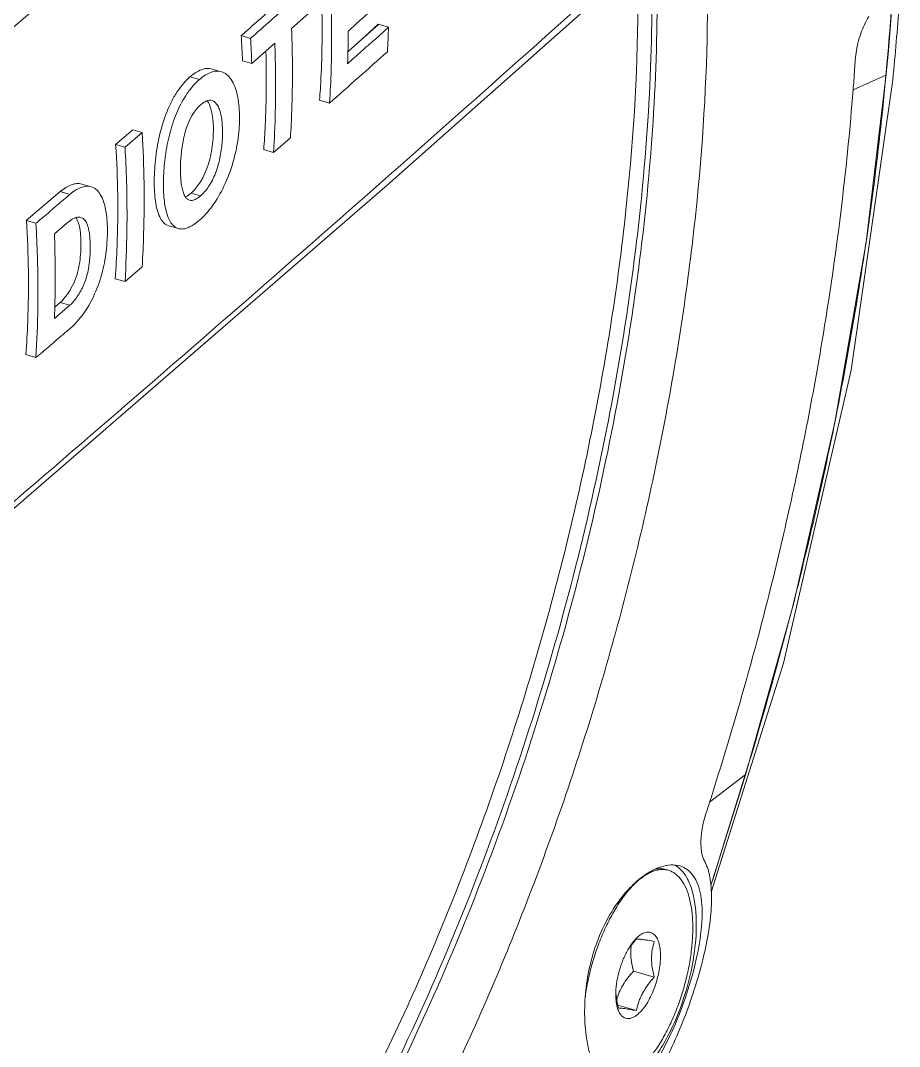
# Model space of a CAD drawing. Header units: millimetres. Extents: x 0 to 3564, y 0 to 2520.
# Drawn here: x 1966.53 to 2006.44, y 1942.42 to 1989.01 of the extents above; entities that cross this region are included whole.
import ezdxf

# ---------------------------------------------------------------- set-up
doc = ezdxf.new("R2010")
doc.units = ezdxf.units.MM
doc.layers.get('0').update_dxf_attribs({"lineweight": 13})

msp = doc.modelspace()

# ---------------------------------------------------------------- linework, layer by layer
for p, q in [((1983.18, 1981.539), (2001.723, 1997.987)), ((1979.886, 1989.569), (1978.844, 1988.651)), ((1981.88, 1988.025), (1982.785, 1988.839)), ((1982.63, 1988.153), (1983.243, 1988.707)), ((1982.779, 1988.841), (1983.243, 1988.707)), ((1976.547, 1988.327), (1976.979, 1988.203)), ((1978.079, 1987.978), (1977.033, 1987.06)), ((1981.401, 1987.603), (1981.548, 1987.734)), ((1981.407, 1987.601), (1981.88, 1988.025)), ((2005.936, 1987.652), (2005.842, 1986.573)), ((1975.653, 1986.689), (1975.232, 1986.811)), ((1976.609, 1987.183), (1977.033, 1987.06)), ((1974.223, 1986.456), (1974.654, 1986.331)), ((2005.828, 1986.536), (2004.336, 1985.867)), ((2005.831, 1986.574), (2005.828, 1986.536)), ((2005.842, 1986.573), (2005.828, 1986.536)), ((1980.107, 1985.398), (1980.57, 1985.264)), ((1970.847, 1983.383), (1971.626, 1984.052)), ((1971.626, 1984.052), (1972.056, 1983.928)), ((1971.278, 1983.259), (1972.056, 1983.928)), ((1978.79, 1983.693), (1978.025, 1983.02)), ((1970.847, 1983.383), (1971.278, 1983.259)), ((1977.57, 1983.151), (1978.025, 1983.02)), ((1966.794, 1979.934), (1968.339, 1981.242)), ((1968.339, 1981.242), (1968.775, 1981.116)), ((1969.739, 1981.463), (1969.315, 1981.586)), ((1974.275, 1981.178), (1974.712, 1981.052)), ((1974.018, 1981.001), (1974.094, 1981.04)), ((1966.794, 1979.934), (1967.235, 1979.806)), ((1968.634, 1979.808), (1968.074, 1979.332)), ((1973.264, 1979.693), (1973.702, 1979.566)), ((1972.056, 1977.828), (1971.278, 1977.159)), ((1970.826, 1977.289), (1971.278, 1977.159)), ((1968.074, 1975.486), (1968.774, 1976.082)), ((1968.087, 1976.002), (1968.331, 1976.209)), ((1968.092, 1976), (1968.337, 1976.207)), ((1968.774, 1976.082), (1968.331, 1976.209)), ((1966.773, 1973.84), (1967.235, 1973.706)), ((2001.179, 1959.822), (1997.902, 1949.468)), ((1999.44, 1954.755), (1997.823, 1953.51)), ((1999.44, 1954.755), (1998.277, 1950.993)), ((1999.446, 1954.75), (1999.44, 1954.755)), ((1998.277, 1950.993), (1998.161, 1950.622)), ((1998.277, 1950.993), (1998.162, 1950.621)), ((1995.952, 1950.421), (1995.823, 1950.459)), ((1997.954, 1949.955), (1997.964, 1949.992)), ((1994.575, 1947.408), (1994.482, 1947.32)), ((1995.31, 1945.564), (1994.364, 1945.837)), ((1994.498, 1944.049), (1993.655, 1944.292))]:
    msp.add_line(p, q)
for points in [[(2005.936, 1987.652), (2006.048, 1989.021), (2006.116, 1989.866)], [(1981.548, 1987.734), (1982.164, 1988.288), (1982.779, 1988.841)], [(1999.446, 1954.75), (2001.627, 1962.507), (2003.51, 1970.757), (2004.933, 1978.947), (2005.842, 1986.573)], [(2006.124, 1986.214), (2004.243, 1973.133), (2001.179, 1959.822)], [(1941.139, 1945.516), (1959.764, 1961.263), (1983.18, 1981.539)], [(1997.883, 1949.733), (1998.709, 1952.373), (1999.446, 1954.75)]]:
    msp.add_lwpolyline(points)
for centre, radius, start, end in [((1542.719, 2482.77), 657.79, 311.26428, 311.594824), ((1870.85, 1999.591), 135.935, 354.50183, 355.92819), ((2021.473, 1939.208), 66.178, 130.76898, 131.65875), ((1912.756, 2061.386), 97.367, 311.26908, 311.66682), ((1932.096, 1990.539), 51.179, 356.7016, 357.9489), ((1931.644, 1985.338), 45.008, 2.348, 3.8068), ((1922.976, 1985.057), 54.094, 2.1228, 3.3339), ((1929.455, 1988.955), 51.963, 357.9004, 359.5391), ((1440.083, 2595.694), 815.322, 311.522332, 311.768786), ((1866.801, 1999.96), 140, 354.36511, 354.51025), ((1840.115, 2003.75), 166.686, 345.80435, 346.49753), ((1838.565, 2004.145), 168.286, 342.93278, 345.80338), ((1995.692, 1949.517), 0.941, 73.9237, 82.0258), ((1775.679, 2019.959), 233.036, 342.52811, 342.72919), ((1997.116, 1946.97), 3.933, 125.5951, 127.4612), ((1996.838, 1945.265), 3.135, 147.8011, 149.3992), ((1996.827, 1944.989), 3.273, 143.6375, 145.2029), ((1996.613, 1946.686), 2.375, 171.7871, 180.0186), ((1996.765, 1944.77), 3.205, 177.996, 179.9756), ((1996.256, 1945.017), 2.696, 182.7691, 185.1945), ((1996.351, 1945.025), 2.791, 185.1885, 185.7299)]:
    msp.add_arc(centre, radius, start, end)
for points, knots in [([(1938.897, 1965.019), (1949.971, 1974.561), (1971.734, 1993.592), (1993.679, 2012.412), (2004.458, 2021.797)], [0, 0, 0, 0, 0.505642, 1, 1, 1, 1]), ([(1995.702, 1993.083), (1991.349, 1989.142), (1982.588, 1981.338), (1969.33, 1969.799), (1955.993, 1958.399), (1947.008, 1950.93), (1942.485, 1947.237)], [0, 0, 0, 0, 0.250755, 0.501046, 0.750609, 1, 1, 1, 1]), ([(1980.57, 1991.364), (1980.628, 1990.34), (1980.689, 1988.305), (1980.629, 1986.271), (1980.57, 1985.264)], [0, 0, 0, 0, 0.50419, 1, 1, 1, 1]), ([(1995.201, 1990.119), (1995.201, 1987.961), (1995.025, 1983.53), (1994.294, 1976.781), (1993.099, 1969.853), (1991.463, 1962.868), (1989.414, 1955.951), (1986.989, 1949.227), (1984.23, 1942.814), (1981.189, 1936.827), (1977.918, 1931.371), (1974.476, 1926.544), (1970.923, 1922.427), (1967.318, 1919.092), (1963.715, 1916.595), (1960.167, 1914.981), (1957.226, 1914.408), (1955.015, 1914.467), (1953.965, 1914.658), (1953.457, 1914.791)], [0, 0, 0, 0, 0.069479, 0.142599, 0.218345, 0.295649, 0.373382, 0.450412, 0.525621, 0.597945, 0.66641, 0.73017, 0.788559, 0.84115, 0.887857, 0.929064, 0.965806, 0.983089, 1, 1, 1, 1]), ([(1994.573, 1990.28), (1994.573, 1987.086), (1994.188, 1980.486), (1992.645, 1970.481), (1990.168, 1960.337), (1986.849, 1950.439), (1982.816, 1941.159), (1978.9, 1934.071), (1975.51, 1929.016), (1972.95, 1925.675), (1970.34, 1922.728), (1968.511, 1920.975), (1967.591, 1920.179)], [0, 0, 0, 0, 0.124565, 0.257342, 0.394358, 0.53135, 0.664065, 0.788519, 0.84657, 0.901337, 0.952555, 1, 1, 1, 1]), ([(1983.087, 1990.025), (1982.949, 1989.902), (1982.71, 1989.68), (1982.359, 1989.371), (1981.931, 1989.01), (1981.625, 1988.722), (1981.417, 1988.537)], [0, 0, 0, 0, 0.248573, 0.436771, 0.626338, 1, 1, 1, 1]), ([(1997.729, 1989.812), (1997.717, 1986.823), (1997.366, 1980.662), (1996.008, 1971.311), (1993.84, 1961.796), (1990.929, 1952.418), (1987.368, 1943.472), (1983.269, 1935.241), (1979.423, 1929.042), (1976.162, 1924.676), (1973.728, 1921.813), (1971.265, 1919.303), (1968.79, 1917.166), (1966.323, 1915.419), (1963.881, 1914.075), (1961.482, 1913.148), (1959.14, 1912.648), (1956.877, 1912.585), (1954.714, 1912.967), (1952.679, 1913.791), (1950.796, 1915.046), (1949.079, 1916.712), (1947.541, 1918.771), (1946.188, 1921.205), (1945.03, 1923.994), (1944.073, 1927.117), (1943.59, 1929.326), (1943.38, 1930.478)], [0, 0, 0, 0, 0.076465, 0.157645, 0.241524, 0.325929, 0.408671, 0.487642, 0.560938, 0.594967, 0.627031, 0.657019, 0.684869, 0.710582, 0.734236, 0.756007, 0.776187, 0.795201, 0.813591, 0.831977, 0.850979, 0.871144, 0.892894, 0.916525, 0.942214, 0.97004, 1, 1, 1, 1]), ([(1953.46, 1914.787), (1953.965, 1914.642), (1955.009, 1914.427), (1957.209, 1914.318), (1960.144, 1914.83), (1963.693, 1916.38), (1967.298, 1918.819), (1970.91, 1922.102), (1974.474, 1926.173), (1977.93, 1930.962), (1981.219, 1936.387), (1984.281, 1942.352), (1987.063, 1948.751), (1989.513, 1955.469), (1991.589, 1962.388), (1993.253, 1969.382), (1994.475, 1976.328), (1995.233, 1983.099), (1995.427, 1987.548), (1995.436, 1989.717)], [0, 0, 0, 0, 0.016924, 0.034174, 0.070738, 0.111676, 0.158085, 0.210392, 0.268537, 0.332113, 0.400462, 0.472745, 0.547989, 0.62513, 0.703046, 0.780599, 0.856652, 0.930128, 1, 1, 1, 1]), ([(1980.113, 1985.396), (1980.138, 1985.74), (1980.223, 1987.134), (1980.24, 1988.531), (1980.216, 1989.581)], [0, 0, 0, 0, 0.247744, 1, 1, 1, 1]), ([(2006.106, 1989.831), (2006.083, 1989.561), (2005.993, 1988.475), (2005.906, 1987.389), (2005.831, 1986.574)], [0, 0, 0, 0, 0.248748, 1, 1, 1, 1]), ([(2005.047, 1989.201), (2004.9, 1988.957), (2004.658, 1988.418), (2004.443, 1987.57), (2004.408, 1986.846), (2004.371, 1986.286), (2004.347, 1986.007), (2004.336, 1985.867)], [0, 0, 0, 0, 0.248091, 0.510881, 0.756438, 0.877556, 1, 1, 1, 1]), ([(1978.79, 1983.693), (1978.815, 1984.101), (1978.893, 1985.752), (1978.89, 1987.408), (1978.844, 1988.651)], [0, 0, 0, 0, 0.247437, 1, 1, 1, 1]), ([(1981.384, 1987.051), (1981.59, 1987.234), (1981.994, 1987.614), (1982.42, 1987.969), (1982.63, 1988.153)], [0, 0, 0, 0, 0.496588, 1, 1, 1, 1]), ([(1978.079, 1987.978), (1978.095, 1987.56), (1978.136, 1985.908), (1978.099, 1984.253), (1978.025, 1983.02)], [0, 0, 0, 0, 0.252644, 1, 1, 1, 1]), ([(1977.576, 1983.149), (1977.604, 1983.516), (1977.696, 1985), (1977.708, 1986.49), (1977.675, 1987.608)], [0, 0, 0, 0, 0.24752, 1, 1, 1, 1]), ([(1974.223, 1986.456), (1974.306, 1986.527), (1974.472, 1986.648), (1974.73, 1986.786), (1974.987, 1986.849), (1975.156, 1986.833), (1975.232, 1986.811)], [0, 0, 0, 0, 0.293748, 0.553876, 0.785256, 1, 1, 1, 1]), ([(1973.264, 1979.693), (1973.188, 1979.715), (1973.036, 1979.804), (1972.872, 1980.035), (1972.751, 1980.342), (1972.667, 1980.717), (1972.619, 1981.148), (1972.596, 1981.805), (1972.642, 1982.696), (1972.822, 1983.798), (1973.095, 1984.705), (1973.398, 1985.37), (1973.65, 1985.8), (1973.927, 1986.158), (1974.122, 1986.367), (1974.223, 1986.456)], [0, 0, 0, 0, 0.031981, 0.068907, 0.113345, 0.165522, 0.224742, 0.289714, 0.432497, 0.587172, 0.742908, 0.816223, 0.883994, 0.945376, 1, 1, 1, 1]), ([(1974.033, 1985.599), (1974.08, 1985.672), (1974.262, 1985.937), (1974.478, 1986.178), (1974.654, 1986.331)], [0, 0, 0, 0, 0.273019, 1, 1, 1, 1]), ([(1975.653, 1986.689), (1975.74, 1986.664), (1975.914, 1986.569), (1976.117, 1986.33), (1976.273, 1986.011), (1976.43, 1985.473), (1976.501, 1984.68), (1976.438, 1983.644), (1976.204, 1982.552), (1975.812, 1981.505), (1975.297, 1980.614), (1974.871, 1980.129), (1974.653, 1979.94)], [0, 0, 0, 0, 0.036181, 0.076758, 0.123625, 0.176926, 0.299952, 0.439496, 0.59094, 0.744517, 0.884671, 1, 1, 1, 1]), ([(1974.654, 1986.331), (1974.735, 1986.402), (1974.897, 1986.527), (1975.154, 1986.663), (1975.41, 1986.727), (1975.578, 1986.711), (1975.653, 1986.689)], [0, 0, 0, 0, 0.292459, 0.553329, 0.785384, 1, 1, 1, 1]), ([(2005.828, 1986.536), (2005.499, 1982.943), (2004.539, 1975.657), (2003.066, 1968.46), (2002.194, 1964.831)], [0, 0, 0, 0, 0.491613, 1, 1, 1, 1]), ([(1997.822, 1953.51), (1998.244, 1954.855), (1999.075, 1957.549), (2000.202, 1961.621), (2001.203, 1965.713), (2002.09, 1969.803), (2002.85, 1973.877), (2003.686, 1979.217), (2004.129, 1983.218), (2004.336, 1985.867)], [0, 0, 0, 0, 0.127839, 0.255688, 0.383167, 0.509819, 0.63523, 0.759006, 1, 1, 1, 1]), ([(1973.702, 1979.566), (1973.637, 1979.585), (1973.504, 1979.656), (1973.349, 1979.836), (1973.228, 1980.078), (1973.135, 1980.375), (1973.071, 1980.719), (1973.019, 1981.248), (1973.017, 1981.979), (1973.1, 1982.907), (1973.288, 1983.864), (1973.585, 1984.78), (1973.87, 1985.346), (1974.033, 1985.599)], [0, 0, 0, 0, 0.032028, 0.067734, 0.109433, 0.157675, 0.212215, 0.272372, 0.405678, 0.55201, 0.706397, 0.859728, 1, 1, 1, 1]), ([(1975.229, 1985.38), (1975.19, 1985.391), (1975.103, 1985.398), (1974.971, 1985.362), (1974.838, 1985.289), (1974.754, 1985.224), (1974.711, 1985.187)], [0, 0, 0, 0, 0.212059, 0.443651, 0.705937, 1, 1, 1, 1]), ([(1974.712, 1981.052), (1974.85, 1981.172), (1975.117, 1981.492), (1975.407, 1982.082), (1975.601, 1982.758), (1975.699, 1983.44), (1975.714, 1983.986), (1975.688, 1984.393), (1975.65, 1984.671), (1975.589, 1984.92), (1975.504, 1985.133), (1975.39, 1985.297), (1975.283, 1985.365), (1975.229, 1985.38)], [0, 0, 0, 0, 0.116579, 0.260944, 0.414322, 0.561051, 0.69694, 0.760365, 0.819871, 0.87454, 0.923029, 0.964393, 1, 1, 1, 1]), ([(1975.27, 1984.513), (1975.254, 1984.679), (1975.206, 1984.974), (1975.09, 1985.263), (1975.004, 1985.366)], [0, 0, 0, 0, 0.552132, 1, 1, 1, 1]), ([(1974.711, 1985.187), (1974.406, 1984.921), (1974.088, 1984.314), (1973.886, 1983.463), (1973.805, 1982.776), (1973.791, 1982.229), (1973.81, 1981.822), (1973.84, 1981.546), (1973.889, 1981.3), (1973.961, 1981.092), (1974.061, 1980.932), (1974.16, 1980.867), (1974.209, 1980.853)], [0, 0, 0, 0, 0.26012, 0.415289, 0.564398, 0.702508, 0.766639, 0.826381, 0.880515, 0.92763, 0.966868, 1, 1, 1, 1]), ([(1974.275, 1981.178), (1974.717, 1981.562), (1975.115, 1982.453), (1975.296, 1983.62), (1975.298, 1984.229), (1975.27, 1984.513)], [0, 0, 0, 0, 0.492247, 0.75978, 1, 1, 1, 1]), ([(1972.056, 1977.828), (1972.086, 1978.329), (1972.178, 1980.361), (1972.145, 1982.399), (1972.056, 1983.928)], [0, 0, 0, 0, 0.246835, 1, 1, 1, 1]), ([(1970.832, 1977.287), (1970.87, 1977.786), (1970.988, 1979.816), (1970.955, 1981.853), (1970.853, 1983.382)], [0, 0, 0, 0, 0.246419, 1, 1, 1, 1]), ([(1971.278, 1983.259), (1971.308, 1982.745), (1971.398, 1980.712), (1971.37, 1978.675), (1971.278, 1977.159)], [0, 0, 0, 0, 0.253267, 1, 1, 1, 1]), ([(1968.339, 1981.242), (1968.419, 1981.31), (1968.581, 1981.425), (1968.829, 1981.559), (1969.078, 1981.622), (1969.241, 1981.607), (1969.315, 1981.586)], [0, 0, 0, 0, 0.292784, 0.553398, 0.78544, 1, 1, 1, 1]), ([(1968.775, 1981.116), (1968.853, 1981.183), (1969.01, 1981.303), (1969.257, 1981.435), (1969.504, 1981.499), (1969.666, 1981.484), (1969.739, 1981.463)], [0, 0, 0, 0, 0.291534, 0.553141, 0.785652, 1, 1, 1, 1]), ([(1969.739, 1981.463), (1969.823, 1981.439), (1969.99, 1981.346), (1970.177, 1981.105), (1970.316, 1980.788), (1970.409, 1980.408), (1970.464, 1979.981), (1970.49, 1979.354), (1970.444, 1978.514), (1970.245, 1977.479), (1969.795, 1976.236), (1969.232, 1975.407), (1968.775, 1975.016)], [0, 0, 0, 0, 0.036373, 0.077707, 0.12606, 0.181116, 0.241647, 0.306305, 0.444818, 0.594256, 0.747252, 1, 1, 1, 1]), ([(1974.094, 1981.04), (1974.11, 1981.049), (1974.173, 1981.09), (1974.231, 1981.14), (1974.275, 1981.178)], [0, 0, 0, 0, 0.233283, 1, 1, 1, 1]), ([(1967.235, 1979.806), (1967.364, 1979.916), (1967.591, 1980.104), (1967.91, 1980.378), (1968.289, 1980.711), (1968.582, 1980.952), (1968.775, 1981.116)], [0, 0, 0, 0, 0.250924, 0.437952, 0.624156, 1, 1, 1, 1]), ([(1974.209, 1980.853), (1974.246, 1980.842), (1974.354, 1980.836), (1974.531, 1980.908), (1974.65, 1980.998), (1974.712, 1981.052)], [0, 0, 0, 0, 0.20417, 0.560658, 1, 1, 1, 1]), ([(1966.779, 1973.838), (1966.816, 1974.337), (1966.929, 1976.367), (1966.898, 1978.404), (1966.799, 1979.932)], [0, 0, 0, 0, 0.246528, 1, 1, 1, 1]), ([(1967.235, 1979.806), (1967.264, 1979.292), (1967.352, 1977.26), (1967.325, 1975.223), (1967.235, 1973.706)], [0, 0, 0, 0, 0.253204, 1, 1, 1, 1]), ([(1969.27, 1980.07), (1969.222, 1980.084), (1969.082, 1980.091), (1968.86, 1979.989), (1968.712, 1979.874), (1968.634, 1979.808)], [0, 0, 0, 0, 0.20936, 0.571208, 1, 1, 1, 1]), ([(1968.774, 1976.082), (1968.835, 1976.134), (1968.955, 1976.26), (1969.182, 1976.564), (1969.432, 1977.026), (1969.617, 1977.644), (1969.692, 1978.27), (1969.701, 1978.771), (1969.684, 1979.149), (1969.655, 1979.411), (1969.605, 1979.647), (1969.53, 1979.847), (1969.42, 1979.999), (1969.319, 1980.056), (1969.27, 1980.07)], [0, 0, 0, 0, 0.05556, 0.118507, 0.261003, 0.413688, 0.558512, 0.693498, 0.757651, 0.818395, 0.874233, 0.923284, 0.964371, 1, 1, 1, 1]), ([(1969.037, 1980.064), (1969.087, 1980.003), (1969.165, 1979.844), (1969.206, 1979.675), (1969.223, 1979.583)], [0, 0, 0, 0, 0.455633, 1, 1, 1, 1]), ([(1974.653, 1979.94), (1974.572, 1979.87), (1974.431, 1979.759), (1974.22, 1979.636), (1974.039, 1979.565), (1973.865, 1979.537), (1973.754, 1979.551), (1973.702, 1979.566)], [0, 0, 0, 0, 0.303603, 0.506356, 0.687386, 0.849613, 1, 1, 1, 1]), ([(1968.074, 1975.486), (1968.086, 1975.804), (1968.121, 1977.085), (1968.109, 1978.368), (1968.074, 1979.332)], [0, 0, 0, 0, 0.248023, 1, 1, 1, 1]), ([(1969.223, 1979.583), (1969.248, 1979.45), (1969.275, 1979.17), (1969.282, 1978.577), (1969.229, 1977.947), (1969.058, 1977.32), (1968.857, 1976.876), (1968.618, 1976.502), (1968.434, 1976.29), (1968.337, 1976.207)], [0, 0, 0, 0, 0.111971, 0.232365, 0.492114, 0.63235, 0.769711, 0.89412, 1, 1, 1, 1]), ([(1968.775, 1975.016), (1968.646, 1974.907), (1968.419, 1974.718), (1968.099, 1974.445), (1967.72, 1974.111), (1967.428, 1973.87), (1967.235, 1973.706)], [0, 0, 0, 0, 0.250875, 0.437988, 0.624175, 1, 1, 1, 1]), ([(1997.822, 1953.51), (1997.755, 1953.297), (1997.643, 1952.981), (1997.526, 1952.551), (1997.448, 1952.133), (1997.416, 1951.729), (1997.436, 1951.356), (1997.476, 1951.122), (1997.543, 1950.926), (1997.628, 1950.759), (1997.707, 1950.594), (1997.768, 1950.412), (1997.814, 1950.213), (1997.865, 1949.924), (1997.888, 1949.7), (1997.898, 1949.547)], [0, 0, 0, 0, 0.164081, 0.246205, 0.326801, 0.476304, 0.542428, 0.600538, 0.650049, 0.694096, 0.737735, 0.784428, 0.834822, 0.887704, 1, 1, 1, 1]), ([(1994.575, 1941.35), (1994.716, 1941.472), (1994.994, 1941.756), (1995.375, 1942.253), (1995.736, 1942.834), (1996.068, 1943.485), (1996.363, 1944.19), (1996.614, 1944.932), (1996.815, 1945.692), (1996.959, 1946.451), (1997.044, 1947.19), (1997.068, 1947.89), (1997.03, 1948.534), (1996.93, 1949.106), (1996.772, 1949.594), (1996.587, 1949.933), (1996.409, 1950.144), (1996.269, 1950.268), (1996.116, 1950.362), (1996.007, 1950.405), (1995.952, 1950.421)], [0, 0, 0, 0, 0.055389, 0.117513, 0.185555, 0.258364, 0.334558, 0.412611, 0.49092, 0.567871, 0.641906, 0.711591, 0.77569, 0.833268, 0.883821, 0.927483, 0.94707, 0.965448, 0.982953, 1, 1, 1, 1]), ([(1995.822, 1950.449), (1995.755, 1950.458), (1995.615, 1950.463), (1995.4, 1950.427), (1995.179, 1950.351), (1995.036, 1950.277), (1994.963, 1950.234), (1994.906, 1950.2), (1994.851, 1950.164), (1994.796, 1950.127)], [0, 0, 0, 0, 0.225604, 0.463861, 0.720594, 1, 1, 1, 1.22038, 1.22038, 1.22038, 1.22038]), ([(1994.827, 1950.168), (1994.876, 1950.203), (1995.064, 1950.331), (1995.264, 1950.44), (1995.418, 1950.506)], [0, 0, 0, 0, 0.264247, 1, 1, 1, 1]), ([(1996.469, 1950.621), (1996.589, 1950.586), (1996.825, 1950.47), (1997.106, 1950.172), (1997.308, 1949.767), (1997.434, 1949.269), (1997.489, 1948.687), (1997.47, 1947.776), (1997.276, 1946.524), (1996.861, 1944.985), (1996.307, 1943.486), (1995.756, 1942.341), (1995.271, 1941.565), (1995.02, 1941.236), (1994.892, 1941.091)], [0, 0, 0, 0, 0.035825, 0.073322, 0.115472, 0.164056, 0.219719, 0.282299, 0.424699, 0.581264, 0.738389, 0.881792, 0.944617, 1, 1, 1, 1]), ([(1995.352, 1950.477), (1995.353, 1950.477), (1995.354, 1950.477), (1995.355, 1950.477), (1995.375, 1950.48), (1995.395, 1950.484), (1995.415, 1950.486), (1995.484, 1950.495), (1995.622, 1950.501), (1995.758, 1950.477), (1995.823, 1950.459)], [-0.154935, -0.154935, -0.154935, -0.154935, -0.148227, -0.148227, -0.148227, 0, 0, 0, 0.508976, 1, 1, 1, 1]), ([(1995.418, 1950.506), (1995.436, 1950.513), (1995.505, 1950.542), (1995.575, 1950.567), (1995.629, 1950.584)], [0, 0, 0, 0, 0.255825, 1, 1, 1, 1]), ([(1995.629, 1950.584), (1995.772, 1950.629), (1996.053, 1950.686), (1996.341, 1950.658), (1996.469, 1950.621)], [0, 0, 0, 0, 0.528802, 1, 1, 1, 1]), ([(1996.243, 1950.66), (1996.26, 1950.65), (1996.33, 1950.61), (1996.394, 1950.562), (1996.44, 1950.522)], [0, 0, 0, 0, 0.245058, 1, 1, 1, 1]), ([(1996.44, 1950.522), (1996.573, 1950.407), (1996.811, 1950.093), (1997.046, 1949.499), (1997.188, 1948.766), (1997.216, 1948.233), (1997.216, 1947.949)], [0, 0, 0, 0, 0.190925, 0.419827, 0.690627, 1, 1, 1, 1]), ([(1994.724, 1950.092), (1994.467, 1949.895), (1993.969, 1949.413), (1993.093, 1948.196), (1992.337, 1946.33), (1992.092, 1944.334), (1992.204, 1942.826), (1992.354, 1942.143), (1992.455, 1941.833)], [0, 0, 0, 0, 0.107691, 0.229211, 0.497508, 0.768198, 0.891549, 1, 1, 1, 1]), ([(1994.796, 1950.127), (1994.72, 1950.071), (1994.646, 1950.012), (1994.575, 1949.951), (1994.426, 1949.822), (1994.133, 1949.519), (1993.734, 1948.988), (1993.357, 1948.365), (1993.014, 1947.667), (1992.713, 1946.913), (1992.464, 1946.124), (1992.282, 1945.357), (1992.198, 1944.853), (1992.168, 1944.621)], [-0.046597, -0.046597, -0.046597, -0.046597, 0, 0, 0, 0.097576, 0.207546, 0.328262, 0.457406, 0.592222, 0.729686, 0.866652, 0.98225, 0.98225, 0.98225, 0.98225]), ([(1997.898, 1949.547), (1997.921, 1949.181), (1997.897, 1948.392), (1997.636, 1946.692), (1997.136, 1944.934), (1996.485, 1943.212), (1995.946, 1942.026), (1995.382, 1941.01), (1994.958, 1940.423), (1994.738, 1940.179)], [0, 0, 0, 0, 0.109495, 0.234954, 0.513089, 0.653187, 0.784771, 0.90191, 1, 1, 1, 1]), ([(1995.59, 1946.529), (1995.59, 1946.638), (1995.579, 1946.843), (1995.525, 1947.123), (1995.446, 1947.321), (1995.364, 1947.445), (1995.296, 1947.516), (1995.222, 1947.569), (1995.14, 1947.604), (1995.053, 1947.618), (1994.961, 1947.614), (1994.866, 1947.589), (1994.731, 1947.53), (1994.636, 1947.461), (1994.575, 1947.408)], [0, 0, 0, 0, 0.176286, 0.330449, 0.460858, 0.517768, 0.569981, 0.618683, 0.665488, 0.712273, 0.760915, 0.81303, 0.86984, 1, 1, 1, 1]), ([(1997.216, 1947.949), (1997.216, 1947.325), (1997.071, 1946.036), (1996.552, 1944.183), (1995.888, 1942.741), (1995.243, 1941.774), (1994.894, 1941.371), (1994.714, 1941.199)], [0, 0, 0, 0, 0.254419, 0.525917, 0.783497, 0.898286, 1, 1, 1, 1]), ([(1994.482, 1947.32), (1994.428, 1947.265), (1994.322, 1947.141), (1994.23, 1947.007), (1994.185, 1946.935)], [0, 0, 0, 0, 0.475902, 1, 1, 1, 1]), ([(1994.498, 1947.297), (1994.47, 1947.267), (1994.363, 1947.149), (1994.262, 1947.026), (1994.191, 1946.93)], [0, 0, 0, 0, 0.251913, 1, 1, 1, 1]), ([(1995.31, 1947.188), (1995.212, 1947.206), (1995.036, 1947.239), (1994.801, 1947.277), (1994.628, 1947.297), (1994.534, 1947.299), (1994.498, 1947.297)], [0, 0, 0, 0, 0.362375, 0.657213, 0.867114, 1, 1, 1, 1]), ([(1995.31, 1947.188), (1995.271, 1947.065), (1995.207, 1946.809), (1995.184, 1946.546), (1995.184, 1946.412)], [0, 0, 0, 0, 0.489925, 1, 1, 1, 1]), ([(1994.139, 1946.86), (1994.054, 1946.716), (1993.9, 1946.405), (1993.725, 1945.91), (1993.606, 1945.397), (1993.568, 1945.051), (1993.562, 1944.882)], [0, 0, 0, 0, 0.242183, 0.499273, 0.75672, 1, 1, 1, 1]), ([(1994.238, 1946.685), (1994.238, 1946.545), (1994.264, 1946.258), (1994.326, 1945.978), (1994.364, 1945.837)], [0, 0, 0, 0, 0.490548, 1, 1, 1, 1]), ([(1994.575, 1943.893), (1994.647, 1943.955), (1994.788, 1944.104), (1994.975, 1944.369), (1995.148, 1944.682), (1995.3, 1945.031), (1995.424, 1945.403), (1995.518, 1945.785), (1995.576, 1946.161), (1995.59, 1946.409), (1995.59, 1946.529)], [0, 0, 0, 0, 0.09859, 0.211371, 0.335842, 0.468575, 0.605586, 0.742619, 0.875421, 1, 1, 1, 1]), ([(1995.184, 1946.412), (1995.184, 1946.272), (1995.209, 1945.985), (1995.272, 1945.705), (1995.31, 1945.564)], [0, 0, 0, 0, 0.49054, 1, 1, 1, 1]), ([(1994.364, 1945.837), (1994.274, 1945.741), (1994.103, 1945.543), (1993.883, 1945.224), (1993.714, 1944.887), (1993.635, 1944.652), (1993.603, 1944.534)], [0, 0, 0, 0, 0.259382, 0.513344, 0.760181, 1, 1, 1, 1]), ([(1994.498, 1944.049), (1994.526, 1944.185), (1994.58, 1944.388), (1994.682, 1944.651), (1994.809, 1944.912), (1995.012, 1945.225), (1995.207, 1945.453), (1995.31, 1945.564)], [0, 0, 0, 0, 0.238591, 0.360572, 0.484671, 0.738997, 1, 1, 1, 1]), ([(1993.56, 1944.772), (1993.56, 1944.657), (1993.572, 1944.444), (1993.615, 1944.233), (1993.646, 1944.139)], [0, 0, 0, 0, 0.535787, 1, 1, 1, 1]), ([(1993.686, 1944.158), (1993.673, 1944.207), (1993.624, 1944.401), (1993.589, 1944.598), (1993.574, 1944.746)], [0, 0, 0, 0, 0.254105, 1, 1, 1, 1]), ([(1993.646, 1944.139), (1993.664, 1944.082), (1993.706, 1943.978), (1993.792, 1943.844), (1993.897, 1943.747), (1994.019, 1943.691), (1994.153, 1943.679), (1994.294, 1943.712), (1994.438, 1943.784), (1994.529, 1943.853), (1994.575, 1943.893)], [0, 0, 0, 0, 0.147639, 0.276665, 0.390709, 0.496421, 0.602751, 0.718439, 0.849813, 1, 1, 1, 1]), ([(1993.686, 1944.158), (1993.722, 1944.161), (1993.816, 1944.158), (1993.99, 1944.138), (1994.224, 1944.1), (1994.4, 1944.068), (1994.498, 1944.049)], [0, 0, 0, 0, 0.132885, 0.342787, 0.637625, 1, 1, 1, 1])]:
    msp.add_open_spline(points, degree=3, knots=knots)

doc.saveas('drawing.dxf')
